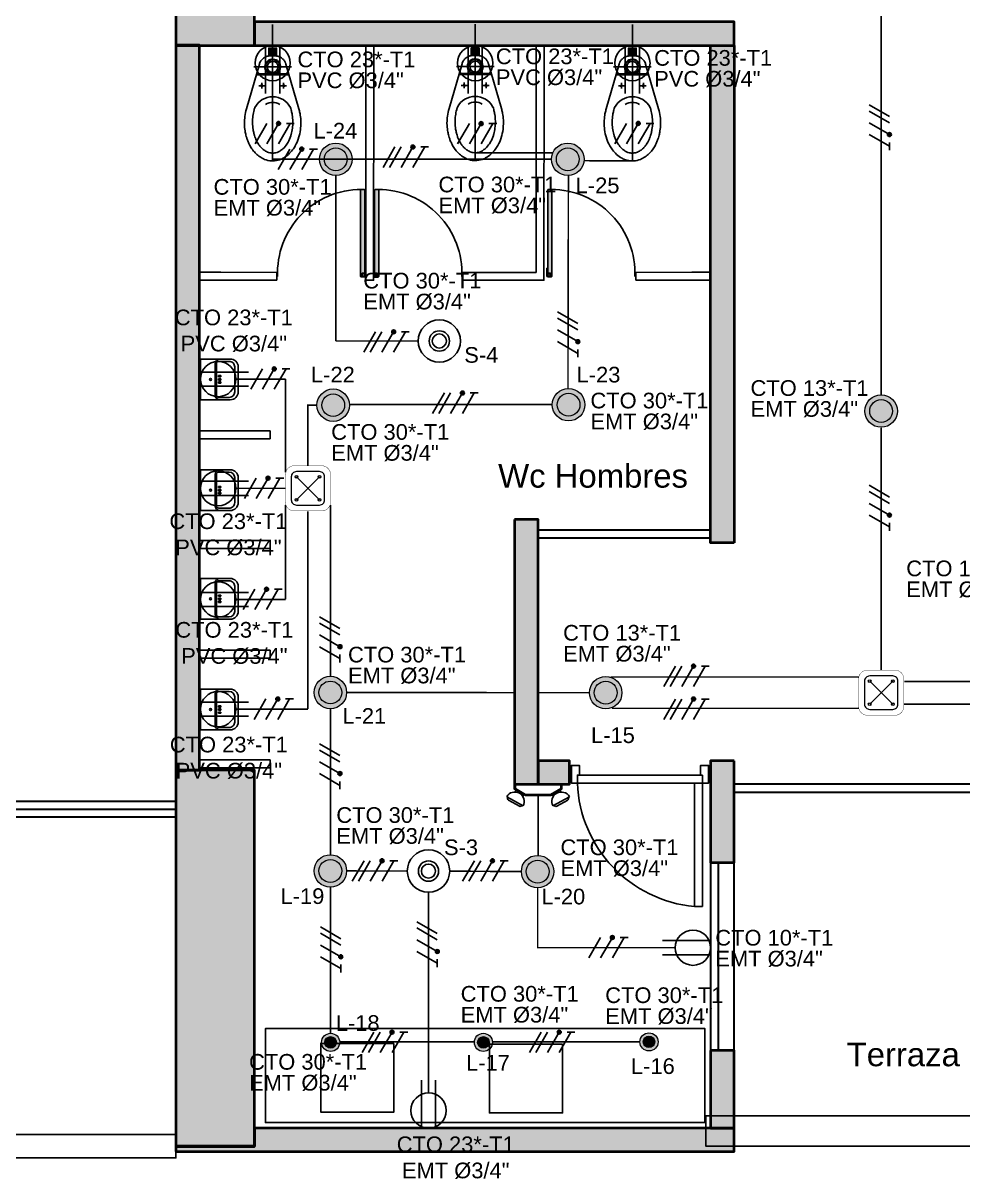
# Model space of a CAD drawing. Header units: metres. Extents: x -692 to 1029, y -233 to 3386.
# Drawn here: x 509.78 to 515.78, y 2474.88 to 2482.26 of the extents above; entities that cross this region are included whole.
import ezdxf
from ezdxf.enums import TextEntityAlignment as Align
from ezdxf.lldxf.tags import DXFTag

# ---------------------------------------------------------------- set-up
doc = ezdxf.new("R2010")
doc.units = ezdxf.units.M
doc.linetypes.add('HIDDEN', pattern=[9.525, 6.35, -3.175])
doc.linetypes.add('LÍNEAS_OCULTASX2', pattern=[0.75, 0.5, -0.25])
for name, color, linetype in [('-ALAMBRADO', 7, 'Continuous'), ('-CN-GYD-ILUMINACION-EM', 1, 'Continuous'), ('-CN-GYD-TEXTOS', 7, 'Continuous'), ('AMOBLAMIENTO', 252, 'Continuous'), ('BYPASS', 7, 'Continuous'), ('CAJA DE PASO', 86, 'Continuous'), ('F-2', 253, 'Continuous'), ('GG_PISO 5', 8, 'Continuous'), ('JCA_PLANO 0', 8, 'Continuous'), ('LUMINARIA DE EMERGENCIA', 1, 'Continuous'), ('LUMINARIA LED CIRCULAR', 7, 'Continuous'), ('MUEBLE', 253, 'Continuous'), ('PLO_CORONA', 251, 'Continuous'), ('SENSOR MOVIMIENTO', 3, 'Continuous'), ('T', 1, 'Continuous')]:
    doc.layers.add(name, color=color, linetype=linetype)
for name, color, linetype, lineweight in [('-CN-GYD-TUBERIA PVC', 96, 'PVC_LINE', 25), ('-CN-GYD-TUBERÍA ILUMINACION', 5, 'Continuous', 18), ('-CN-GYD-TUBERÍA TOMACORRIENTE PVC', 86, 'Continuous', 18), ('_TEXTO', 7, 'Continuous', 9), ('Estructura', 250, 'Continuous', 40), ('TEXTOS', 250, 'Continuous', 20), ('Textos 1', 7, 'Continuous', 25), ('Vidrio', 253, 'Continuous', 30)]:
    doc.layers.add(name, color=color, linetype=linetype, lineweight=lineweight)
doc.layers.add('DIM-25', color=253, linetype='Continuous', plot=False)
doc.layers.add('HACHTCOLUMNA', color=7, linetype='Continuous', true_color=0x5c5c5c)
doc.layers.add('JCA_HATCH 254', color=7, linetype='Continuous', true_color=0xc4c4c4)
doc.layers.add('Muro', color=7, linetype='Continuous', lineweight=40, true_color=0x2e2e2e)
doc.styles.add('GYD', font='arial.ttf', dxfattribs={"height": 2.5})
doc.styles.add('ROMAN', font='ROMANS', dxfattribs={"width": 1.2})
doc.styles.get("Standard").update_dxf_attribs({"font": 'arial.ttf'})
tags = doc.linetypes.add('EMT_LINE', pattern='A,0.5,-0.2,["EMT",Standard,S=0.1,R=0,X=-0.1,Y=-0.05],-0.25', length=0.95).pattern_tags.tags
tags[6] = DXFTag(74, 10)
tags = doc.linetypes.add('PVC_LINE', pattern='A,0.5,-0.2,["PVC",Standard,S=0.1,R=0,X=-0.1,Y=-0.05],-0.25', length=0.95).pattern_tags.tags
tags[6] = DXFTag(74, 10)

# ---------------------------------------------------------------- blocks, each defined once
blk = doc.blocks.new('Sensor 360º_')
at = {"layer": 'SENSOR MOVIMIENTO'}
for radius in [0.1126, 0.054, 0.0375]:
    blk.add_circle((0, 0), radius, dxfattribs=at)
blk = doc.blocks.new('t')
at = {"layer": 'T'}
for p, q in [((0.0063, 0.03), (0.2042, 0.03)), ((0.0063, -0.03), (0.2042, -0.03))]:
    blk.add_line(p, q, dxfattribs=at)
blk.add_circle((0.075, 0), 0.075, dxfattribs=at)
blk = doc.blocks.new('Caja de paso')
at = {"layer": '-CN-GYD-TUBERÍA TOMACORRIENTE PVC', "const_width": 0.00173}
blk.add_lwpolyline([(-0.1111, 0.0667), (-0.1111, -0.0667, 0.414214), (-0.0667, -0.1111), (0.0667, -0.1111, 0.414214), (0.1111, -0.0667), (0.1111, 0.0667, 0.414214), (0.0667, 0.1111), (-0.0667, 0.1111, 0.414214)], format="xyb", close=True, dxfattribs=at)
at = {"layer": '-CN-GYD-TUBERÍA TOMACORRIENTE PVC'}
blk.add_lwpolyline([(-0.0566, -0.0819), (0.0566, -0.0819, 0.414214), (0.0819, -0.0566), (0.0819, 0.0566, 0.414214), (0.0566, 0.0819), (-0.0566, 0.0819, 0.414214), (-0.0819, 0.0566), (-0.0819, -0.0566, 0.414214)], format="xyb", close=True, dxfattribs=at)
at = {"layer": '-CN-GYD-TUBERÍA TOMACORRIENTE PVC', "linetype": 'LÍNEAS_OCULTASX2'}
for points in [[(-0.0566, 0.0566), (0.0566, -0.0566)], [(0.0566, 0.0566), (-0.0566, -0.0566)]]:
    blk.add_lwpolyline(points, dxfattribs=at)
at = {"layer": '-CN-GYD-TUBERÍA TOMACORRIENTE PVC'}
for centre in [(-0.0566, 0.0566), (0.0566, 0.0566), (-0.0566, -0.0566), (0.0566, -0.0566)]:
    blk.add_circle(centre, 0.00665, dxfattribs=at)
blk = doc.blocks.new('3x')
at = {"layer": '-ALAMBRADO'}
h = blk.add_hatch(color=256, dxfattribs=at)
edge = h.paths.add_edge_path()
edge.add_arc((0.078, 0.13), 0.025, 0, 360)
for p, q in [((-0.152, 0.13), (-0.302, -0.13)), ((-0.072, 0.13), (-0.222, -0.13)), ((0.078, 0.13), (-0.072, -0.13)), ((0.228, 0.13), (0.078, -0.13))]:
    blk.add_line(p, q, dxfattribs=at)
blk.add_lwpolyline([(0.278, 0.13), (0.178, 0.13)], dxfattribs=at)
blk.add_circle((0.078, 0.13), 0.025, dxfattribs=at)
blk = doc.blocks.new('*U29')
at = {"layer": '-ALAMBRADO'}
blk.add_blockref('3x', (0, 0), dxfattribs=at)
blk = doc.blocks.new('2x')
at = {"layer": '-ALAMBRADO'}
h = blk.add_hatch(color=256, dxfattribs=at)
edge = h.paths.add_edge_path()
edge.add_arc((0.075, 0.13), 0.025, 0, 360)
for p, q in [((-0.075, 0.13), (-0.225, -0.13)), ((0.075, 0.13), (-0.075, -0.13)), ((0.225, 0.13), (0.075, -0.13))]:
    blk.add_line(p, q, dxfattribs=at)
blk.add_lwpolyline([(0.275, 0.13), (0.175, 0.13)], dxfattribs=at)
blk.add_circle((0.075, 0.13), 0.025, dxfattribs=at)
blk = doc.blocks.new('*U28')
at = {"layer": '-ALAMBRADO'}
blk.add_blockref('2x', (0, 0), dxfattribs=at)
blk = doc.blocks.new('OJO DE BUEY 12W')
at = {"layer": 'JCA_HATCH 254', "transparency": 33554687}
h = blk.add_hatch(color=256, dxfattribs=at)
h.dxf.hatch_style = 1
h.paths.add_polyline_path([(-103.7, 0, 1), (103.7, 0, 1)])
h.paths.add_polyline_path([(72.7, 0, -1), (-72.7, 0, -1)], flags=16)
at = {"layer": 'LUMINARIA LED CIRCULAR', "linetype": 'EMT_LINE', "lineweight": 5, "ltscale": 10}
h = blk.add_hatch(color=256, dxfattribs=at)
h.dxf.hatch_style = 1
h.set_gradient(color1=(147, 149, 152), color2=(248, 246, 176), name='SPHERICAL')
edge = h.paths.add_edge_path()
edge.add_arc((0, 0), 72.7, 0, 360)
at = {"layer": 'LUMINARIA LED CIRCULAR', "linetype": 'Continuous', "lineweight": 5, "ltscale": 10}
for radius in [103.7, 72.7]:
    blk.add_circle((0, 0), radius, dxfattribs=at)
blk = doc.blocks.new('*U35')
at = {"layer": '-CN-GYD-ILUMINACION-EM', "ltscale": 0.3}
for p, q in [((-145, 270), (-200, 170)), ((-114, 285), (-197, 136)), ((-119, 277), (-119, 277)), ((-193, 144), (-193, 144)), ((-145, -270), (-200, -170)), ((-114, -285), (-197, -136)), ((-193, -144), (-193, -144)), ((-119, -277), (-119, -277))]:
    blk.add_line(p, q, dxfattribs=at)
at = {"layer": '-CN-GYD-ILUMINACION-EM'}
for p, q in [((0, 217), (-46, 217)), ((0, -217), (0, 217)), ((-104, 116), (-104, -116)), ((-94, 114), (-94, -114)), ((0, 207), (-40, 207)), ((-40, -207), (0, -207)), ((-46, -217), (0, -217))]:
    blk.add_line(p, q, dxfattribs=at)
for points in [[(-46, 217), (-104, 116)], [(-96, 130), (-110, 138)], [(-40, 207), (-94, 114)], [(-56, 199), (-70, 208)], [(-96, -130), (-110, -138)], [(-46, -217), (-104, -116)], [(-40, -207), (-94, -114)], [(-56, -199), (-70, -208)]]:
    blk.add_lwpolyline(points, dxfattribs=at)
at = {"layer": '-CN-GYD-ILUMINACION-EM', "ltscale": 0.3}
for centre, radius, start, end in [((-156, 211), 85.5, 240.9715, 60.9715), ((-128, 260), 19.1, 60.9715, 150.9715), ((-183, 161), 19.1, 150.9715, 240.9715), ((-183, -161), 19.1, 119.0285, 209.0285), ((-156, -211), 85.5, 299.0285, 119.0285), ((-128, -260), 19.1, 209.0285, 299.0285)]:
    blk.add_arc(centre, radius, start, end, dxfattribs=at)
at = {"layer": '-CN-GYD-TEXTOS', "style": 'GYD'}
blk.add_attdef('5', (-68, -406), '', height=125, rotation=90, dxfattribs=at)
blk = doc.blocks.new('A$Cd32da91f')
at = {"layer": '-CN-GYD-TUBERÍA ILUMINACION', "linetype": 'EMT_LINE', "lineweight": 5, "ltscale": 10}
h = blk.add_hatch(color=256, dxfattribs=at)
h.dxf.hatch_style = 1
h.set_gradient(color1=(248, 215, 49), color2=(248, 215, 49), name='INVSPHERICAL')
h.paths.add_polyline_path([(0.088, -0.03), (0.097, -0.032), (0.106, -0.036), (0.114, -0.041), (0.122, -0.047), (0.127, -0.055), (0.132, -0.064), (0.134, -0.073), (0.135, -0.083), (0.134, -0.092), (0.132, -0.102), (0.127, -0.11), (0.122, -0.118), (0.114, -0.125), (0.106, -0.13), (0.097, -0.133), (0.088, -0.135), (0.078, -0.135), (0.068, -0.133), (0.059, -0.13), (0.051, -0.125), (0.044, -0.118), (0.038, -0.11), (0.034, -0.102), (0.031, -0.092), (0.03, -0.083), (0.031, -0.073), (0.034, -0.064), (0.038, -0.055), (0.044, -0.047), (0.051, -0.041), (0.059, -0.036), (0.068, -0.032), (0.078, -0.03)])
at = {"transparency": 33554687}
h = blk.add_hatch(color=256, dxfattribs=at)
h.dxf.hatch_style = 1
edge = h.paths.add_edge_path()
edge.add_ellipse((0.083, -0.083), major_axis=(0.0514, 0.0514), ratio=1, start_angle=0, end_angle=360)
edge.add_ellipse((0.083, -0.083), major_axis=(0.0584, 0.0584), ratio=1, start_angle=0, end_angle=360)
edge.add_ellipse((0.083, -0.083), major_axis=(0.0514, 0.0514), ratio=1, start_angle=0, end_angle=360)
edge.add_ellipse((0.083, -0.083), major_axis=(0.0584, 0.0584), ratio=1, start_angle=0, end_angle=360)
edge.add_ellipse((0.083, -0.083), major_axis=(0.0514, 0.0514), ratio=1, start_angle=0, end_angle=360)
edge.add_ellipse((0.083, -0.083), major_axis=(0.0584, 0.0584), ratio=1, start_angle=0, end_angle=360)
h = blk.add_hatch(dxfattribs=at)
h.set_pattern_fill('ANGLE', color=256)
h.set_pattern_definition([(0, (0, 0), (0, 6.985), [5.08, -1.905]), (90, (0, 0), (-6.985, 4e-16), [5.08, -1.905])])
edge = h.paths.add_edge_path()
edge.add_ellipse((0.083, -0.083), major_axis=(0.0584, 0.0584), ratio=1, start_angle=0, end_angle=360)
edge = h.paths.add_edge_path(flags=16)
edge.add_ellipse((0.083, -0.083), major_axis=(0.0372, 0.0372), ratio=1, start_angle=0, end_angle=360)
h = blk.add_hatch(color=256, dxfattribs=at)
h.dxf.hatch_style = 1
edge = h.paths.add_edge_path()
edge.add_ellipse((0.083, -0.083), major_axis=(0.0584, 0.0584), ratio=1, start_angle=0, end_angle=360)
edge = h.paths.add_edge_path(flags=16)
edge.add_ellipse((0.083, -0.083), major_axis=(0.0372, 0.0372), ratio=1, start_angle=0, end_angle=360)
at = {"layer": '-CN-GYD-TUBERÍA ILUMINACION', "linetype": 'Continuous', "ltscale": 10}
for major_axis in [(0.0584, 0.0584), (0.0372, 0.0372)]:
    blk.add_ellipse((0.083, -0.083), major_axis=major_axis, ratio=1, start_param=5.497787, end_param=11.780972, dxfattribs=at)
blk = doc.blocks.new('Est etapa 3 torre')
at = {"layer": 'HACHTCOLUMNA'}
h = blk.add_hatch(color=256, dxfattribs=at)
h.paths.add_polyline_path([(1123.5504, -5959.124), (1123.0504, -5959.124), (1123.0504, -5957.624), (1123.5504, -5957.624)])
h.paths.add_polyline_path([(1116.0504, -5959.124), (1115.5504, -5959.124), (1115.5504, -5957.624), (1116.0504, -5957.624)])
h.paths.add_polyline_path([(1139.548, -5959.124), (1139.048, -5959.124), (1139.048, -5957.624), (1139.548, -5957.624)])
h.paths.add_polyline_path([(1132.0504, -5959.124), (1131.5504, -5959.124), (1131.5504, -5957.624), (1132.0504, -5957.624)])
h.paths.add_polyline_path([(1140.048, -5967.6488), (1140.048, -5968.1488), (1138.548, -5968.1488), (1138.548, -5967.6488)])
h.paths.add_polyline_path([(1124.0504, -5967.6488), (1124.0504, -5968.1488), (1122.5504, -5968.1488), (1122.5504, -5967.6488)])
h.paths.add_polyline_path([(1131.0504, -5967.6488), (1131.0504, -5968.1488), (1132.5504, -5968.1488), (1132.5504, -5967.6488)])
h.paths.add_polyline_path([(1115.0504, -5967.6488), (1115.0504, -5968.1488), (1116.5504, -5968.1488), (1116.5504, -5967.6488)])
h.paths.add_polyline_path([(1140.048, -5975.6488), (1140.048, -5976.1488), (1138.548, -5976.1488), (1138.548, -5975.6488)])
h.paths.add_polyline_path([(1124.0504, -5975.6488), (1124.0504, -5976.1488), (1122.5504, -5976.1488), (1122.5504, -5975.6488)])
h.paths.add_polyline_path([(1131.0504, -5975.6488), (1131.0504, -5976.1488), (1132.5504, -5976.1488), (1132.5504, -5975.6488)])
h.paths.add_polyline_path([(1115.0504, -5975.6488), (1115.0504, -5976.1488), (1116.5504, -5976.1488), (1116.5504, -5975.6488)])
h.paths.add_polyline_path([(1140.048, -5985.7488), (1140.048, -5986.2488), (1138.548, -5986.2488), (1138.548, -5985.7488)])
h.paths.add_polyline_path([(1124.0504, -5985.7488), (1124.0504, -5986.2488), (1122.5504, -5986.2488), (1122.5504, -5985.7488)])
h.paths.add_polyline_path([(1131.0504, -5985.7488), (1131.0504, -5986.2488), (1132.5504, -5986.2488), (1132.5504, -5985.7488)])
h.paths.add_polyline_path([(1115.0504, -5985.7488), (1115.0504, -5986.2488), (1116.5504, -5986.2488), (1116.5504, -5985.7488)])
h.paths.add_polyline_path([(1140.048, -5993.7488), (1140.048, -5994.2488), (1138.548, -5994.2488), (1138.548, -5993.7488)])
h.paths.add_polyline_path([(1124.0504, -5993.7488), (1124.0504, -5994.2488), (1122.5504, -5994.2488), (1122.5504, -5993.7488)])
h.paths.add_polyline_path([(1131.0504, -5993.7488), (1131.0504, -5994.2488), (1132.5504, -5994.2488), (1132.5504, -5993.7488)])
h.paths.add_polyline_path([(1115.0504, -5993.7488), (1115.0504, -5994.2488), (1116.5504, -5994.2488), (1116.5504, -5993.7488)])
h.paths.add_polyline_path([(1132.0504, -6003.4264), (1131.5504, -6003.4264), (1131.5504, -6004.9218), (1132.0504, -6004.9218)])
h.paths.add_polyline_path([(1138.1528, -6003.4238), (1139.6528, -6003.4238), (1139.6528, -6003.9238), (1138.1528, -6003.9238)])
h.paths.add_polyline_path([(1116.0504, -6004.9241), (1116.0504, -6003.4241), (1115.5504, -6003.4241), (1115.5504, -6004.9241)])
h.paths.add_polyline_path([(1123.5504, -6004.9241), (1123.5504, -6003.4241), (1123.0504, -6003.4241), (1123.0504, -6004.9241)])
h.paths.add_polyline_path([(1139.048, -6011.9488), (1139.048, -6009.5488), (1139.548, -6009.5488), (1139.548, -6011.9488)])
h.paths.add_polyline_path([(1131.5504, -6009.5488), (1131.5504, -6011.9488), (1132.0504, -6011.9488), (1132.0504, -6009.5488)])
h.paths.add_polyline_path([(1123.0504, -6009.5488), (1123.0504, -6011.9488), (1123.5504, -6011.9488), (1123.5504, -6009.5488)])
h.paths.add_polyline_path([(1116.0504, -6009.5488), (1116.0504, -6011.9488), (1115.5504, -6011.9488), (1115.5504, -6009.5488)])
at = {"layer": 'Estructura'}
for points in [[(1123.5504, -6004.9241), (1123.5504, -6003.4241), (1123.0504, -6003.4241), (1123.0504, -6004.9241)], [(1123.0504, -6009.5488), (1123.0504, -6011.9488), (1123.5504, -6011.9488), (1123.5504, -6009.5488)]]:
    blk.add_lwpolyline(points, close=True, dxfattribs=at)
blk = doc.blocks.new('P8P1P161')
for p, q in [((-0.13, 0), (0.13, 0)), ((-0.13, 0), (-0.13, -0.1233)), ((0.13, 0), (0.13, -0.1233)), ((-0.13, -0.1233), (-0.13, -0.19)), ((-0.1149, -0.1163), (-0.1149, -0.1829)), ((-0.1, -0.0933), (0.1, -0.0933)), ((-0.1, -0.1014), (0.1, -0.1014)), ((-0.024, -0.1304), (-0.024, -0.1136)), ((-0.024, -0.1136), (-0.016, -0.1136)), ((-0.016, -0.1304), (-0.024, -0.1304)), ((-0.016, -0.1136), (-0.016, -0.1304)), ((-0.004, -0.1136), (0.004, -0.1136)), ((-0.004, -0.1304), (-0.004, -0.1136)), ((0.004, -0.1304), (-0.004, -0.1304)), ((0.004, -0.1136), (0.004, -0.1304)), ((0.016, -0.1304), (0.016, -0.1136)), ((0.016, -0.1136), (0.024, -0.1136)), ((0.024, -0.1304), (0.016, -0.1304)), ((0.024, -0.1136), (0.024, -0.1304)), ((0.1149, -0.1163), (0.1149, -0.1829)), ((0.13, -0.1233), (0.13, -0.19)), ((-0.08, -0.2178), (0.08, -0.2178)), ((-0.08, -0.24), (0.08, -0.24))]:
    blk.add_line(p, q)
blk.add_circle((0, -0.0641), 0.00632)
for centre, radius, start, end in [((-0.1, -0.1233), 0.03, 90, 180), ((-0.1, -0.1163), 0.0149, 90, 180), ((0.1, -0.1233), 0.03, 0, 90), ((0.1, -0.1163), 0.0149, 0, 90), ((-0.08, -0.19), 0.05, 180, 270), ((-0.08, -0.1829), 0.0349, 180, 270), ((0.08, -0.1829), 0.0349, 270, 0), ((0.08, -0.19), 0.05, 270, 0)]:
    blk.add_arc(centre, radius, start, end)
at = {"style": 'ROMAN', "width": 1.2}
for tag, flags, p in [('CODIN', 3, (0.0177, -0.6472)), ('CODIN0', 1, (-0.032, -0.9754))]:
    blk.add_attdef(tag, text='', height=0.21, dxfattribs=dict(at, flags=flags)).set_placement(p, align=Align.MIDDLE)
blk = doc.blocks.new('PUERTA BAÑOS')
at = {"layer": 'AMOBLAMIENTO'}
h = blk.add_hatch(color=255, dxfattribs=at)
edge = h.paths.add_edge_path()
edge.add_line((-0.0075, 0.0025), (-0.0075, -0.6278))
edge.add_arc((-0.0125, -0.6278), 0.005, -90, 0, ccw=False)
edge.add_line((-0.0125, -0.6328), (-0.0325, -0.6328))
edge.add_arc((-0.0325, -0.6278), 0.005, 180, 270, ccw=False)
edge.add_line((-0.0375, -0.6278), (-0.0375, -0.0025))
edge.add_arc((-0.0325, -0.0025), 0.005, 90, 180, ccw=False)
edge.add_line((-0.0325, 0.0025), (-0.0075, 0.0025))
for p, q in [((0, 0), (-0.005, 0)), ((0, -0.06), (0, 0)), ((-0.03, -0.005), (-0.03, -0.02)), ((-0.005, 0), (-0.025, 0)), ((-0.025, -0.025), (-0.005, -0.025)), ((-0.005, -0.025), (-0.005, 0)), ((-0.005, 0), (-0.005, -0.06)), ((-0.005, -0.06), (0, -0.06))]:
    blk.add_line(p, q, dxfattribs=at)
blk.add_lwpolyline([(-0.0075, 0.0025), (-0.0075, -0.6278, -0.414214), (-0.0125, -0.6328), (-0.0325, -0.6328, -0.414214), (-0.0375, -0.6278), (-0.0375, -0.0025, -0.414214), (-0.0325, 0.0025)], format="xyb", close=True, dxfattribs=at)
blk.add_circle((-0.0225, -0.0125), 0.0025, dxfattribs=at)
at = {"layer": 'AMOBLAMIENTO', "ltscale": 0.1}
blk.add_arc((-0.034, -0.0259), 0.6069, 177.54831, 270.14368, dxfattribs=at)
at = {"layer": 'AMOBLAMIENTO'}
for centre, start, end in [((-0.025, -0.005), 90, 180), ((-0.025, -0.02), 180, 270)]:
    blk.add_arc(centre, 0.005, start, end, dxfattribs=at)
blk = doc.blocks.new('INODORO')
at = {"layer": 'AMOBLAMIENTO'}
blk.add_hatch(color=255, dxfattribs=at).paths.add_polyline_path([(0.025, 0.05), (-0.025, 0.05), (-0.025, 0), (0.025, 0)])
at = {"layer": 'AMOBLAMIENTO', "extrusion": (-1.55665e-06, -4.47371e-06, 1)}
for p, q in [((-0.0513, 0.24, 13.5017), (-0.0887, 0.24, 13.5017)), ((-0.07, 0.2213, 13.5017), (-0.07, 0.2587, 13.5017)), ((0.0513, 0.24, 13.5017), (0.0887, 0.24, 13.5017)), ((0.07, 0.2213, 13.5017), (0.07, 0.2587, 13.5017)), ((0.103, 0.17, 13.5017), (-0.103, 0.17, 13.5017)), ((-0.0237, 0.164, 13.5017), (-0.1013, 0.164, 13.5017)), ((0.1013, 0.164, 13.5017), (0.0237, 0.164, 13.5017))]:
    blk.add_line(p, q, dxfattribs=at)
at = {"layer": 'AMOBLAMIENTO', "extrusion": (-1.55665e-06, -4.47371e-06, 1), "flags": 128}
for points, elevation in [([(0.1671, 0.3875), (0.0841, 0.1015, -0.016701), (0.0827, 0.097, -0.022806), (0.0804, 0.0911, -0.021821), (0.0776, 0.0856, -0.034751), (0.0723, 0.0775, -0.036571), (0.0655, 0.0699, -0.043988), (0.056, 0.0621, -0.052185), (0.0431, 0.0552, -0.082496), (0.0207, 0.0501, -0.014668), (0.0166, 0.05), (-0.0166, 0.05, -0.083909), (-0.0396, 0.0539, -0.098699), (-0.0632, 0.0678, -0.082496), (-0.0776, 0.0856, -0.052185), (-0.0834, 0.099, -0.009147), (-0.0841, 0.1015), (-0.1671, 0.3875, -0.038438), (-0.1773, 0.4362, -0.03221), (-0.18, 0.4779, -0.004356), (-0.18, 0.4836, -0.034754), (-0.176, 0.5285, -0.021818), (-0.1704, 0.5562, -0.013779), (-0.1656, 0.5734, -0.009024), (-0.1628, 0.582, -0.022804), (-0.1543, 0.6032, -0.021821), (-0.1445, 0.6227, -0.031515), (-0.1273, 0.6491, -0.003233), (-0.1258, 0.6511, -0.036571), (-0.1069, 0.6723, -0.043988), (-0.0805, 0.6939, -0.02205), (-0.0659, 0.7029, -0.030103), (-0.0513, 0.7099, -0.082496), (-0.0079, 0.7198, -0.014666), (0, 0.72, -0.083908), (0.0445, 0.7125, -0.043384), (0.0659, 0.7029, -0.055079), (0.1007, 0.6781, -0.050815), (0.1273, 0.6491, -0.03155), (0.1445, 0.6226, -0.052186), (0.1652, 0.5748, -0.001468), (0.1656, 0.5734, -0.042516), (0.1773, 0.5196, -0.03221), (0.18, 0.4779, -0.004357), (0.18, 0.4723, -0.034752), (0.176, 0.4274, -0.02182), (0.1704, 0.3996, -0.009707), (0.1671, 0.3875)], 13.5018), ([(0, 0.6701, 0.014666), (-0.005, 0.6699, 0.082496), (-0.0324, 0.6637, 0.044795), (-0.046, 0.6567, 0.007375), (-0.0496, 0.6542, 0.043988), (-0.0699, 0.6377, 0.036571), (-0.0844, 0.6214, 0.018877), (-0.0909, 0.6122, 0.015864), (-0.0979, 0.6006, 0.021821), (-0.1063, 0.584, 0.022804), (-0.1136, 0.5659, 0.01791), (-0.1181, 0.5512, 0.004894), (-0.1196, 0.5455, 0.021818), (-0.1248, 0.5196, 0.034754), (-0.1285, 0.4778, 0.004356), (-0.1285, 0.4725, 0.03221), (-0.126, 0.4336, 0.03362), (-0.1181, 0.3937, 0.010353), (-0.1156, 0.3852, 0.008488), (-0.1133, 0.3783)], 13.5017), ([(0.1134, 0.3783, 0.000935), (0.1136, 0.3791, 0.017908), (0.1181, 0.3937, 0.004894), (0.1196, 0.3995, 0.02182), (0.1249, 0.4253, 0.034752), (0.1285, 0.4672, 0.004357), (0.1286, 0.4725, 0.03221), (0.1261, 0.5114, 0.033619), (0.1181, 0.5512, 0.010353), (0.1157, 0.5597, 0.052186), (0.098, 0.6006, 0.015899), (0.0909, 0.6122, 0.066511), (0.0652, 0.6422, 0.040373), (0.046, 0.6567, 0.058094), (0.0282, 0.6653, 0.083908), (0, 0.6701)], 13.5017)]:
    blk.add_lwpolyline(points, format="xyb", dxfattribs=dict(at, elevation=elevation))
at = {"layer": 'AMOBLAMIENTO', "linetype": 'HIDDEN', "ltscale": 0.25, "extrusion": (-1.55665e-06, -4.47371e-06, 1), "elevation": 13.5017}
for points in [[(0, -0.1499), (0, 0.7201)], [(-0.12, 0.1201), (0.12, 0.1201)]]:
    blk.add_lwpolyline(points, dxfattribs=at)
at = {"layer": 'AMOBLAMIENTO', "extrusion": (-1.55665e-06, -4.47371e-06, 1), "elevation": 13.5017}
blk.add_lwpolyline([(0.025, 0.0501), (-0.025, 0.0501), (-0.025, 0.0001), (0.025, 0.0001)], close=True, dxfattribs=at)
at = {"layer": 'AMOBLAMIENTO', "extrusion": (-1.55665e-06, -4.47371e-06, 1)}
for major_axis, start_param, end_param in [((0.1211, -0.0421), 3.962815, 6.131668), ((0.0863, -0.03), 4.528683, 5.5658)]:
    blk.add_ellipse((0, 0.4382, 13.5017), major_axis=major_axis, ratio=1, start_param=start_param, end_param=end_param, dxfattribs=at)
for centre, major_axis in [((-0.07, 0.24, 13.5017), (0.00567, -0.00197)), ((0.07, 0.24, 13.5017), (0.00567, -0.00197)), ((0, 0.12, 13.5017), (0.0472, -0.0164)), ((0, 0.12, 13.5017), (0.0425, -0.0148)), ((0, 0.12, 13.5017), (0.0331, -0.0115))]:
    blk.add_ellipse(centre, major_axis=major_axis, ratio=1, dxfattribs=at)
blk = doc.blocks.new('A$C9ce45cf1')
at = {"layer": 'JCA_HATCH 254', "linetype": 'Continuous', "ltscale": 0.3, "transparency": 33554687}
h = blk.add_hatch(color=256, dxfattribs=at)
h.dxf.hatch_style = 1
h.paths.add_polyline_path([(51.3548, 13.8388), (51.3548, 13.9888), (48.295, 13.9891), (48.295, 13.8391)])
h = blk.add_hatch(color=256, dxfattribs=at)
h.dxf.hatch_style = 1
h.paths.add_polyline_path([(47.9451, 9.2151), (47.945, 13.8397), (47.795, 13.8397), (47.7951, 9.5804), (47.795, 9.2151)])
h = blk.add_hatch(color=256, dxfattribs=at)
h.dxf.hatch_style = 1
h.paths.add_polyline_path([(51.3547, 10.6643), (51.2047, 10.6643), (51.2047, 13.8388), (51.3547, 13.8388)])
h = blk.add_hatch(color=256, dxfattribs=at)
h.dxf.hatch_style = 1
h.paths.add_polyline_path([(49.9544, 10.8144), (49.9546, 9.1248), (50.1047, 9.1248), (50.1045, 10.8144)])
h = blk.add_hatch(color=256, dxfattribs=at)
h.dxf.hatch_style = 1
h.paths.add_polyline_path([(50.1047, 9.1248), (50.3047, 9.125), (50.3047, 9.275), (50.1047, 9.2748)])
h = blk.add_hatch(color=256, dxfattribs=at)
h.dxf.hatch_style = 1
h.paths.add_polyline_path([(51.3547, 9.275), (51.2047, 9.275), (51.2047, 8.6253), (51.3547, 8.6253)])
h = blk.add_hatch(color=256, dxfattribs=at)
h.dxf.hatch_style = 1
h.paths.add_polyline_path([(51.2047, 7.4253), (51.2047, 6.9304), (51.3548, 6.9304), (51.3548, 7.4253)])
h = blk.add_hatch(color=256, dxfattribs=at)
h.dxf.hatch_style = 1
h.paths.add_polyline_path([(47.795, 6.7804), (51.3548, 6.7804), (51.3548, 6.9304), (48.295, 6.9304), (48.295, 6.815), (47.795, 6.815)])
at = {"layer": 'AMOBLAMIENTO'}
for points in [[(49.0566, 13.8388), (49.0556, 12.3409), (49.0056, 12.3409), (49.0056, 12.3909), (49.0056, 12.3909), (49.0066, 13.8388)], [(50.1432, 13.8388), (50.1422, 12.3402), (49.6238, 12.3402), (49.6238, 12.3902), (50.0921, 12.3902), (50.0931, 13.8388)], [(48.4374, 12.3408), (47.9451, 12.3418), (47.945, 12.3919), (48.0806, 12.3919), (48.4374, 12.3909)], [(50.7277, 12.3408), (51.2047, 12.3418), (51.2047, 12.3919), (51.0845, 12.3919), (50.7277, 12.3909)], [(48.3949, 11.3796), (48.3949, 11.3296), (47.9449, 11.3296), (47.9449, 11.3796)], [(48.3949, 10.6796), (48.3949, 10.6296), (47.9449, 10.6296), (47.9449, 10.6796)], [(48.3949, 9.9296), (48.3949, 9.9796), (47.9449, 9.9796), (47.9449, 9.9296)], [(48.3949, 9.2296), (48.3949, 9.2796), (47.9449, 9.2796), (47.9449, 9.2296)], [(51.1693, 6.9661), (48.3652, 6.9661), (48.3652, 7.5661), (51.1693, 7.5661)], [(49.1851, 7.4708), (49.1851, 7.033), (48.7181, 7.033), (48.7181, 7.4708)], [(50.261, 7.4657), (50.261, 7.0279), (49.7939, 7.0279), (49.7939, 7.4657)]]:
    blk.add_lwpolyline(points, close=True, dxfattribs=at)
at = {"layer": 'DIM-25'}
blk.add_arc((51.1783, 9.1645), 0.8236, 182.27406, 264.77034, dxfattribs=at)
at = {"layer": 'F-2'}
for points in [[(50.3047, 9.1445), (50.3174, 9.1445), (50.3174, 9.2317), (50.3047, 9.2317)], [(50.3554, 9.1826), (50.3681, 9.1826), (50.3681, 9.2444), (50.3174, 9.2444), (50.3174, 9.1319), (50.3554, 9.1319)], [(51.154, 9.1826), (51.1413, 9.1826), (51.1413, 9.2444), (51.192, 9.2444), (51.192, 9.1319), (51.154, 9.1319)], [(51.2047, 9.2317), (51.192, 9.2317), (51.192, 9.1445), (51.2047, 9.1445)]]:
    blk.add_lwpolyline(points, dxfattribs=at)
for points in [[(51.154, 9.1826), (51.154, 9.1319), (50.3554, 9.1319), (50.3554, 9.1826)], [(53.954, 6.815), (53.954, 7.0079), (51.1748, 7.0079), (51.1748, 6.815)]]:
    blk.add_lwpolyline(points, close=True, dxfattribs=at)
at = {"layer": 'JCA_PLANO 0'}
blk.add_lwpolyline([(30.4998, 6.74), (47.795, 6.74), (47.795, 6.89), (30.4998, 6.89)], close=True, dxfattribs=at)
at = {"layer": 'MUEBLE', "linetype": 'HIDDEN'}
blk.add_lwpolyline([(51.1033, 9.1319), (51.154, 9.1319), (51.154, 8.3444), (51.1033, 8.3444)], close=True, dxfattribs=at)
at = {"layer": 'Muro'}
for points in [[(51.3548, 13.8388), (51.3548, 13.9888), (48.295, 13.9891), (48.295, 13.8391)], [(47.9451, 9.2151), (47.945, 13.8397), (47.795, 13.8397), (47.7951, 9.5804), (47.7951, 9.5804), (47.7951, 9.5804), (47.795, 9.2151), (47.795, 9.2151)], [(51.3547, 10.6643), (51.2047, 10.6643), (51.2047, 13.8388), (51.3547, 13.8388)], [(49.9544, 10.8144), (49.9546, 9.1248), (50.1047, 9.1248), (50.1045, 10.8144)], [(50.1047, 9.1248), (50.3047, 9.125), (50.3047, 9.275), (50.1047, 9.2748)], [(51.3547, 9.275), (51.2047, 9.275), (51.2047, 8.6253), (51.3547, 8.6253)], [(51.2047, 7.4253), (51.2047, 6.9304), (51.3548, 6.9304), (51.3548, 7.4253)], [(47.795, 6.7804), (51.3548, 6.7804), (51.3548, 6.9304), (48.295, 6.9304), (48.295, 6.815), (47.795, 6.815)]]:
    blk.add_lwpolyline(points, close=True, dxfattribs=at)
at = {"layer": 'Vidrio'}
for points in [[(51.2047, 10.6962), (51.2047, 10.7462), (50.1045, 10.7461), (50.1045, 10.6961)], [(53.954, 9.075), (53.954, 9.125), (51.3547, 9.125), (51.3547, 9.075)], [(40.795, 9.015), (40.795, 8.9646), (47.795, 8.9646), (47.795, 9.015)], [(40.795, 8.9141), (40.795, 8.9646), (47.795, 8.9646), (47.795, 8.9141)], [(51.3548, 8.6253), (51.2047, 8.6253), (51.2047, 7.4253), (51.3548, 7.4253)], [(51.2547, 8.6253), (51.2047, 8.6253), (51.2047, 7.4253), (51.2547, 7.4253)]]:
    blk.add_lwpolyline(points, close=True, dxfattribs=at)
at = {"layer": 'AMOBLAMIENTO', "extrusion": (0, 0, -1), "zscale": -1, "rotation": 180.0000163624754}
for p in [(-48.4117, 13.8218, 13.5017), (-49.7037, 13.8239, 13.5017)]:
    blk.add_blockref('INODORO', p, dxfattribs=at)
at = {"layer": 'AMOBLAMIENTO', "extrusion": (0, 0, -1), "xscale": -1, "zscale": -1, "rotation": 179.9999836375244}
blk.add_blockref('INODORO', (-50.7062, 13.8218, 13.5017), dxfattribs=at)
at = {"layer": 'AMOBLAMIENTO', "linetype": 'HIDDEN', "ltscale": 0.0003, "yscale": 0.8784798838123716, "zscale": 0.8784798838123716}
for p, xscale, rotation in [((49.0056, 12.364), -0.8784798838123716, 179.9996933002925), ((49.0557, 12.3635), 0.8784798838123716, 180.0003066997074), ((50.1596, 12.364), 0.8784798838123716, 180.0003066997074)]:
    blk.add_blockref('PUERTA BAÑOS', p, dxfattribs=dict(at, xscale=xscale, rotation=rotation))
at = {"layer": 'Muro'}
blk.add_blockref('Est etapa 3 torre', (-1075.2553, 6018.7629), dxfattribs=at)
at = {"layer": 'PLO_CORONA', "extrusion": (0, 0, -1), "xscale": -1, "zscale": -1}
for p, rotation in [((-47.9517, 11.7079), 269.9999834825436), ((-47.9517, 10.3079), 269.9999834825435)]:
    blk.add_blockref('P8P1P161', p, dxfattribs=dict(at, rotation=rotation))
at = {"layer": 'PLO_CORONA', "extrusion": (0, 0, -1), "zscale": -1, "rotation": 270.0000165174564}
for p in [(-47.9517, 11.0014), (-47.9517, 9.6014)]:
    blk.add_blockref('P8P1P161', p, dxfattribs=at)
at = {"layer": 'Textos 1', "color": 8, "linetype": 'Continuous', "ltscale": 0.3}
for s, p in [('Wc Hombres', (49.85, 11.0172)), ('Terraza', (52.073, 7.3254))]:
    blk.add_text(s, height=0.15, dxfattribs=at).set_placement(p)

msp = doc.modelspace()

# ---------------------------------------------------------------- linework, layer by layer
at = {"layer": '-CN-GYD-TUBERIA PVC', "linetype": 'PVC_LINE', "ltscale": 10, "const_width": 0.01}
for points in [[(511.3762, 2481.3886), (511.3762, 2481.89)], [(511.1412, 2479.9862), (511.4583, 2479.9862)], [(511.4583, 2478.58), (511.1412, 2478.58)], [(511.1412, 2477.8799), (511.6013, 2477.8799)]]:
    msp.add_lwpolyline(points, dxfattribs=at)
for points, elevation in [([(512.6682, 2481.4299), (512.6682, 2481.89)], 0), ([(513.6707, 2481.3779), (513.6707, 2481.89)], 0.0001), ([(511.1408, 2479.2889), (511.4583, 2479.2889)], 0.0019)]:
    msp.add_lwpolyline(points, dxfattribs=dict(at, elevation=elevation))
at = {"layer": '-CN-GYD-TUBERÍA ILUMINACION', "linetype": 'EMT_LINE', "ltscale": 10, "const_width": 0.01}
for points in [[(515.2575, 2479.8861), (515.2569, 2482.5101)], [(511.8812, 2481.3886), (511.3762, 2481.3886)], [(511.7788, 2481.2849), (511.7788, 2480.229)], [(513.2627, 2481.2849), (513.2598, 2479.9262)], [(511.4583, 2479.9862), (511.4583, 2479.3905)], [(513.1623, 2479.8237), (511.8678, 2479.8237)], [(515.2575, 2479.6768), (515.2578, 2478.13)], [(511.4583, 2479.1829), (511.4583, 2478.58)], [(511.7444, 2478.0901), (511.7444, 2479.1823)], [(511.6013, 2477.8799), (511.6013, 2479.1426)], [(513.5332, 2478.085), (515.1133, 2478.085)], [(511.8481, 2477.9861), (512.919, 2477.9853)], [(513.0691, 2477.9852), (513.393, 2477.985)], [(511.7444, 2476.9513), (511.7444, 2477.8824)], [(513.5413, 2477.885), (515.1133, 2477.885)], [(513.0694, 2477.3278), (513.0694, 2476.9469)], [(511.8481, 2476.8476), (512.235, 2476.8471)], [(511.7444, 2476.7438), (511.7444, 2475.8117)], [(512.3701, 2476.7116), (512.3708, 2475.4315)], [(511.8033, 2475.7569), (512.6632, 2475.7569)], [(512.7772, 2475.7569), (513.7185, 2475.7569)]]:
    msp.add_lwpolyline(points, dxfattribs=at)
at = {"layer": '-CN-GYD-TUBERÍA ILUMINACION', "linetype": 'EMT_LINE', "ltscale": 10}
for points in [[(513.1555, 2481.3886, 0.01, 0.01, 0), (511.8824, 2481.3886, 0, 0, 0)], [(515.4048, 2478.0562, 0.01, 0.01, 0), (518.1019, 2478.0562, 0, 0, 0)], [(515.4036, 2477.9123, 0.01, 0.01, 0), (518.1539, 2477.9123, 0.01, 0.01, 0)]]:
    msp.add_lwpolyline(points, format="xyseb", dxfattribs=at)
at = {"layer": '-CN-GYD-TUBERÍA ILUMINACION', "linetype": 'EMT_LINE', "ltscale": 10, "const_width": 0.01}
for points, elevation in [([(513.1627, 2481.4301), (512.6632, 2481.4301)], 0), ([(513.6707, 2481.3779), (513.3617, 2481.3796)], 0), ([(512.3041, 2480.229), (511.7788, 2480.229)], 0), ([(511.6574, 2479.8196), (511.6013, 2479.8196), (511.6013, 2479.4323)], -0.0015), ([(512.5053, 2476.8461), (512.9627, 2476.8437)], 0), ([(513.0664, 2476.7394), (513.0664, 2476.3577), (513.9442, 2476.3577)], 0)]:
    msp.add_lwpolyline(points, dxfattribs=dict(at, elevation=elevation))
at = {"layer": 'GG_PISO 5'}
for centre in [(511.9503, 2480.6511), (512.0399, 2480.6506), (513.1438, 2480.6511)]:
    msp.add_circle(centre, 0.0022, dxfattribs=at)
at = {"layer": 'GG_PISO 5', "extrusion": (1.55665e-06, -4.47371e-06, -1)}
for centre, major_axis in [((511.3762, 2481.9779, 0), (0.0472, 0.0164)), ((511.3762, 2481.9779, 0), (0.0425, 0.0148)), ((511.3762, 2481.9779, 0), (0.0331, 0.0115)), ((512.6682, 2481.9799, 0), (0.0472, 0.0164)), ((512.6682, 2481.9799, 0), (0.0425, 0.0148)), ((512.6682, 2481.9799, 0), (0.0331, 0.0115)), ((511.3062, 2481.8579, 0), (0.00567, 0.00197)), ((511.4462, 2481.8579, 0), (0.00567, 0.00197)), ((512.5982, 2481.8599, 0), (0.00567, 0.00197)), ((512.7382, 2481.8599, 0), (0.00567, 0.00197))]:
    msp.add_ellipse(centre, major_axis=major_axis, ratio=1, dxfattribs=at)
at = {"layer": 'GG_PISO 5', "extrusion": (1.55665e-06, 4.47371e-06, 1)}
for centre, major_axis in [((513.6707, 2481.9779, 0), (-0.0472, 0.0164)), ((513.6707, 2481.9779, 0), (-0.0425, 0.0148)), ((513.6707, 2481.9779, 0), (-0.0331, 0.0115)), ((513.6007, 2481.8579, 0), (-0.00567, 0.00197)), ((513.7407, 2481.8579, 0), (-0.00567, 0.00197))]:
    msp.add_ellipse(centre, major_axis=major_axis, ratio=1, dxfattribs=at)
at = {"layer": 'GG_PISO 5', "extrusion": (1.55665e-06, -4.47371e-06, -1)}
for centre, major_axis, start_param, end_param in [((511.3762, 2481.6597, 0), (0.1211, 0.0421), 3.962815, 6.131668), ((512.6682, 2481.6617, 0), (0.1211, 0.0421), 3.962815, 6.131668), ((511.3762, 2481.6597, 0), (0.0863, 0.03), 4.528683, 5.5658), ((512.6682, 2481.6617, 0), (0.0863, 0.03), 4.528683, 5.5658)]:
    msp.add_ellipse(centre, major_axis=major_axis, ratio=1, start_param=start_param, end_param=end_param, dxfattribs=at)
at = {"layer": 'GG_PISO 5', "extrusion": (1.55665e-06, 4.47371e-06, 1)}
for major_axis, start_param, end_param in [((-0.1211, 0.0421), 3.962815, 6.131668), ((-0.0863, 0.03), 4.528683, 5.5658)]:
    msp.add_ellipse((513.6707, 2481.6596, 0), major_axis=major_axis, ratio=1, start_param=start_param, end_param=end_param, dxfattribs=at)

# ---------------------------------------------------------------- block references
msp.add_blockref('A$C9ce45cf1', (462.9645, 2468.2761))
at = {"layer": '_TEXTO', "linetype": 'Continuous', "ltscale": 10, "xscale": 0.5, "yscale": 0.5, "zscale": 320, "rotation": 270}
for p in [(515.2453, 2481.5852, 0), (513.2578, 2480.264, 0), (515.2453, 2479.1571, 0), (511.7404, 2478.3175, 0), (511.7404, 2477.5076, 0), (511.7458, 2476.3389), (512.3615, 2476.3726)]:
    msp.add_blockref('*U29', p, dxfattribs=at)
at = {"layer": '_TEXTO', "linetype": 'Continuous', "ltscale": 10, "xscale": 0.5, "yscale": 0.5}
for name, p, zscale in [('*U28', (511.3762, 2481.5521), 0.5), ('*U28', (512.6682, 2481.5511, 0), 0.5), ('*U28', (513.6707, 2481.5522, 0.0037), 0.5), ('*U29', (512.2319, 2481.402, 0), 320), ('*U28', (511.5243, 2481.3886), 0.5), ('*U29', (512.1088, 2480.2225, 0), 320), ('*U28', (511.3488, 2479.9862), 0.5), ('*U29', (512.5475, 2479.8324, 0), 320), ('*U28', (511.309, 2479.2889, 0.0019), 0.5), ('*U28', (511.2997, 2478.58), 0.5), ('*U29', (514.0219, 2478.0895, 0), 320), ('*U28', (511.3712, 2477.8799), 0.5), ('*U29', (514.0219, 2477.8797, 0), 320), ('*U29', (512.0349, 2476.8473), 320), ('*U29', (512.7391, 2476.8473), 320), ('*U28', (513.5053, 2476.3577, 0), 0.5), ('*U29', (512.0985, 2475.7539), 320), ('*U29', (513.1651, 2475.7539), 320)]:
    msp.add_blockref(name, p, dxfattribs=dict(at, zscale=zscale))
at = {"layer": 'BYPASS', "xscale": 0.7, "yscale": 0.7}
for p in [(511.6877, 2475.8117), (512.6623, 2475.8117), (513.7185, 2475.8149)]:
    msp.add_blockref('A$Cd32da91f', p, dxfattribs=at)
at = {"layer": 'CAJA DE PASO', "linetype": 'Continuous', "ltscale": 10, "xscale": 1.3, "yscale": 1.3, "zscale": 45.18280937220077}
for p in [(511.6013, 2479.2889, 0.0019), (515.2578, 2477.985)]:
    msp.add_blockref('Caja de paso', p, dxfattribs=at)
at = {"layer": 'LUMINARIA DE EMERGENCIA', "linetype": 'Continuous', "ltscale": 10, "xscale": 0.0007, "yscale": 0.0007, "zscale": 0.0007, "rotation": 89.99999999999999}
msp.add_blockref('*U35', (513.0691, 2477.4008), dxfattribs=at)
at = {"layer": 'LUMINARIA LED CIRCULAR', "xscale": 0.001, "yscale": 0.001, "zscale": 0.578415361173768}
for p in [(511.7788, 2481.3886), (513.2587, 2481.3886), (511.7622, 2479.8196, -0.0015), (513.2635, 2479.8225), (515.2575, 2479.7821), (511.7444, 2477.9862), (513.5006, 2477.985), (511.7444, 2476.8475), (513.0664, 2476.8432, 0)]:
    msp.add_blockref('OJO DE BUEY 12W', p, dxfattribs=at)
at = {"layer": 'SENSOR MOVIMIENTO', "xscale": 1.2, "yscale": 1.2}
for p in [(512.4393, 2480.229, 0), (512.3702, 2476.8468, 0)]:
    msp.add_blockref('Sensor 360º_', p, dxfattribs=at)
at = {"layer": 'T', "xscale": 1.5, "yscale": 1.5, "zscale": 1.5}
for p, rotation in [((511.3762, 2482.115, 0), 270), ((512.6682, 2482.115), 270), ((513.6707, 2482.115, 0), 270), ((514.1692, 2476.3577), 180), ((512.3707, 2475.2065), 90)]:
    msp.add_blockref('t', p, dxfattribs=dict(at, rotation=rotation))
for p in [(510.9162, 2479.9862), (510.9158, 2479.2889, 0.0019), (510.9162, 2478.58), (510.9162, 2477.8799)]:
    msp.add_blockref('t', p, dxfattribs=at)

# ---------------------------------------------------------------- texts
at = {"layer": 'TEXTOS', "char_height": 0.1, "attachment_point": 1}
for s, insert, width in [('\\A1;\\pxsm0.8;CTO 23*-T1\\PPVC Ø3/4"       ', (511.5343, 2482.0758), 0.728353), ('\\A1;\\pxsm0.8;CTO 23*-T1\\PPVC Ø3/4"         ', (512.7999, 2482.0955), 0.728353), ('\\A1;\\pxsm0.8;CTO 23*-T1\\PPVC Ø3/4"         ', (513.8095, 2482.0856), 0.728353), ('\\A1;\\pxsm0.8;CTO 30*-T1\\PEMT Ø3/4"       ', (510.9993, 2481.2626), 0.728353), ('\\A1;\\pxsm0.8;CTO 30*-T1\\PEMT Ø3/4"       ', (512.4337, 2481.2777), 0.728353), ('\\A1;\\pxsm0.8;CTO 30*-T1\\PEMT Ø3/4"       ', (511.9545, 2480.6641), 0.728353), ('\\A1;\\pxsm0.8;CTO 13*-T1\\PEMT Ø3/4"       ', (514.4241, 2479.979), 0.717719), ('\\A1;\\pxsm0.8;CTO 30*-T1\\PEMT Ø3/4"       ', (513.4031, 2479.8991), 0.728353), ('\\A1;\\pxsm0.8;CTO 30*-T1\\PEMT Ø3/4"       ', (511.7496, 2479.6987), 0.728353), ('\\A1;\\pxsm0.8;CTO 13*-T1\\PEMT Ø3/4"       ', (515.4175, 2478.8281), 0.728353), ('\\A1;\\pxsm0.8;CTO 13*-T1\\PEMT Ø3/4"       ', (513.2288, 2478.4172), 0.728353), ('\\A1;\\pxsm0.8;CTO 30*-T1\\PEMT Ø3/4"       ', (511.8568, 2478.278), 0.728353), ('\\A1;\\pxsm0.8;CTO 30*-T1\\PEMT Ø3/4"       ', (511.7823, 2477.2542), 0.728353), ('\\A1;\\pxsm0.8;CTO 30*-T1\\PEMT Ø3/4"       ', (513.212, 2477.0486), 0.728353), ('\\A1;\\pxsm0.8;CTO 10*-T1\\PEMT Ø3/4"       ', (514.1995, 2476.4715), 0.728353), ('\\A1;\\pxsm0.8;CTO 30*-T1\\PEMT Ø3/4"       ', (512.5754, 2476.1136), 0.728353), ('\\A1;\\pxsm0.8;CTO 30*-T1\\PEMT Ø3/4"       ', (513.4975, 2476.1047), 0.728353), ('\\A1;\\pxsm0.8;CTO 30*-T1\\PEMT Ø3/4"       ', (511.2257, 2475.6795), 0.728353)]:
    msp.add_mtext(s, dxfattribs=dict(at, insert=insert, width=width))
for s, width, insert in [('\\pxqc;L-24', 0.27392, (511.6393, 2481.621)), ('\\pxqc;L-25', 0.27392, (513.3117, 2481.272)), ('\\pxqc;CTO 23*{\\A1;-T1}\\P{\\A1;PVC Ø3/4" }', 0.728353, (510.7644, 2480.4295)), ('\\pxqc;S-4', 0.773487, (512.3203, 2480.1902)), ('\\pxqc;L-22', 0.27392, (511.6234, 2480.0643)), ('\\pxqc;L-23', 0.27392, (513.3175, 2480.0644)), ('\\pxqc;CTO 23*{\\A1;-T1}\\P{\\A1;PVC Ø3/4" }', 0.728353, (510.7298, 2479.1291)), ('\\pxqc;CTO 23*{\\A1;-T1}\\P{\\A1;PVC Ø3/4" }', 0.728353, (510.7678, 2478.4361)), ('\\pxqc;L-21', 0.27392, (511.8237, 2477.8863)), ('\\pxqc;CTO 23*{\\A1;-T1}\\P{\\A1;PVC Ø3/4" }', 0.728353, (510.7326, 2477.7041)), ('\\pxqc;L-15', 0.773487, (513.1599, 2477.7637)), ('\\pxqc;S-3', 0.773487, (512.1909, 2477.0484)), ('\\pxqc;L-19', 0.27392, (511.4292, 2476.7368)), ('\\pxqc;L-20', 0.27392, (513.093, 2476.7342)), ('\\pxqc;L-18', 0.27392, (511.7815, 2475.9272)), ('\\pxqc;L-17', 0.27392, (512.6125, 2475.6734)), ('\\pxqc;L-16', 0.773487, (513.4147, 2475.6521)), ('\\pxqc;CTO 23*{\\A1;-T1}\\P{\\A1;EMT Ø3/4" }', 0.938232, (512.0748, 2475.1531))]:
    msp.add_mtext_dynamic_manual_height_columns(s, width=width, gutter_width=0.325, heights=[0], dxfattribs=dict(at, insert=insert))

doc.saveas('drawing.dxf')
